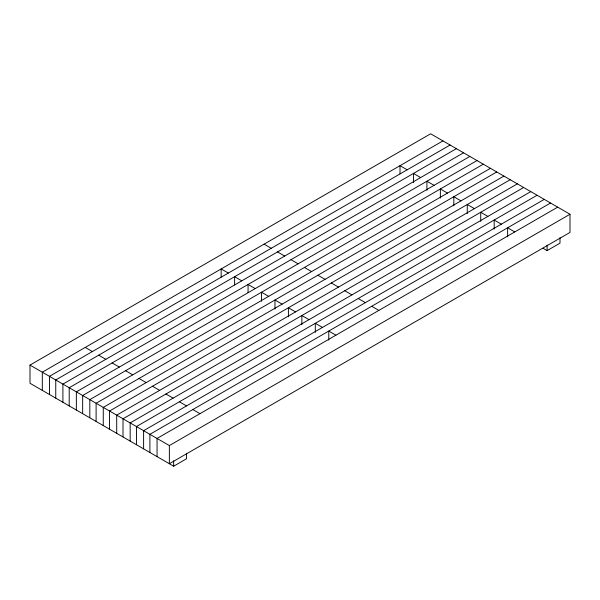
<?xml version="1.0" encoding="UTF-8"?>
<svg xmlns="http://www.w3.org/2000/svg" width="600" height="600" viewBox="0 0 600 600"><rect width="100%" height="100%" fill="white"/><g stroke="black" fill="none" stroke-linecap="round" stroke-linejoin="round"><path stroke-width="0.9" d="M186.532 453.27L186.532 458.775L173.655 466.207L30 383.272L30 365.093L430.635 133.792L570 214.252L570 232.425L169.365 463.732L169.365 445.56L570 214.252M442.942 140.895L42.307 372.202L42.307 390.375M450.097 145.028L49.463 376.327L49.463 394.507M456.39 148.657L55.755 379.965L55.755 398.138M463.545 152.79L62.91 384.097L62.91 402.27M469.838 156.428L69.203 387.728L69.203 405.908M476.993 160.553L76.358 391.86L76.358 410.033M483.293 164.19L82.657 395.498L82.657 413.67M490.447 168.322L89.812 399.623L89.812 417.803M496.74 171.953L96.105 403.26L96.105 421.433M503.895 176.085L103.26 407.393L103.26 425.565M510.188 179.722L109.552 411.022L109.552 429.202M517.342 183.855L116.708 415.155L116.708 433.327M523.643 187.485L123.007 418.793L123.007 436.965M530.798 191.618L130.163 422.925L130.163 441.097M537.09 195.255L136.455 426.555L136.455 444.728M544.245 199.38L143.61 430.688L143.61 448.86M550.537 203.017L149.903 434.325L149.903 452.498M557.692 207.15L157.058 438.45L157.058 456.63M543.06 248.265L547.11 250.597L559.987 243.165L559.987 237.66M407.168 169.808L400.013 165.675L400.013 173.858M420.623 177.57L413.467 173.445L413.467 182.528M434.07 185.34L426.915 181.208L426.915 190.297M447.518 193.103L440.362 188.97L440.362 198.06M460.972 200.873L453.817 196.74L453.817 205.822M474.42 208.635L467.265 204.502L467.265 213.593M487.868 216.397L480.713 212.272L480.713 221.355M501.322 224.167L494.168 220.035L494.168 229.125M514.77 231.93L507.615 227.798L507.615 236.888M264.082 244.155L271.237 248.288M277.538 251.925L284.692 256.05M290.985 259.688L298.14 263.82M304.433 267.45L311.587 271.582M317.888 275.22L325.043 279.345M331.335 282.983L338.49 287.115M344.782 290.745L351.938 294.877M358.237 298.515L365.392 302.64M371.685 306.278L378.84 310.41M228.315 273.067L221.16 268.942L221.16 277.118M241.763 280.837L234.608 276.705L234.608 284.88M255.218 288.6L248.062 284.468L248.062 292.65M268.665 296.362L261.51 292.237L261.51 301.32M282.112 304.132L274.957 300L274.957 309.09M295.567 311.895L288.413 307.763L288.413 316.853M309.015 319.657L301.86 315.532L301.86 324.615M322.462 327.428L315.308 323.295L315.308 332.385M335.918 335.19L328.763 331.058L328.763 340.147M85.23 347.415L92.385 351.548M98.677 355.185L105.833 359.31M112.132 362.947L119.288 367.08M125.58 370.71L132.735 374.843M139.028 378.48L146.183 382.605M152.483 386.243L159.637 390.375M165.93 394.013L173.085 398.138M179.377 401.775L186.532 405.908M192.833 409.537L199.987 413.67M30 365.093L169.365 445.56M547.11 245.093L547.11 250.597M173.655 460.702L173.655 466.207"/></g></svg>
